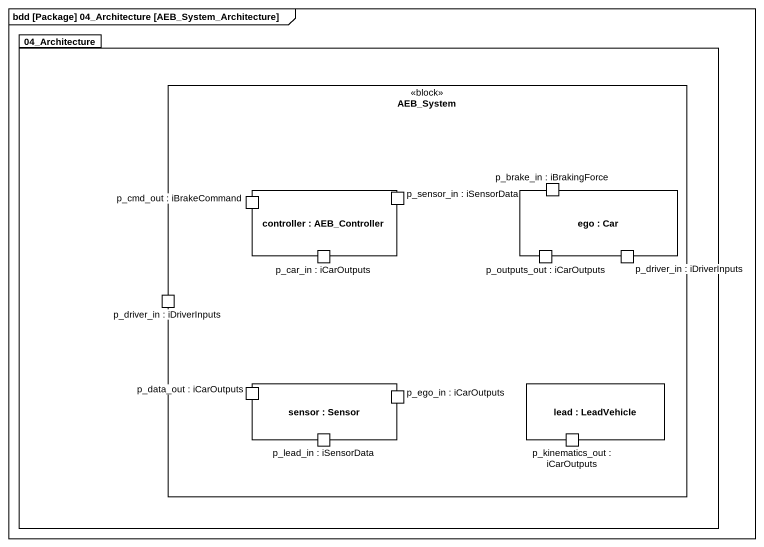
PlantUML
@startuml
mainframe bdd [Package] 04_Architecture [AEB_System_Architecture]
package "04_Architecture" as p04_Architecture {
  rectangle AEB_System <<block>> {
    rectangle "controller : AEB_Controller" as controller {
      port "p_cmd_out : iBrakeCommand" as p_cmd_out
      port "p_sensor_in : iSensorData" as p_sensor_in
      port "p_car_in : iCarOutputs" as p_car_in
    }
    rectangle "ego : Car" as ego {
      port "p_brake_in : iBrakingForce" as p_brake_in
      port "p_outputs_out : iCarOutputs" as p_outputs_out
      port "p_driver_in : iDriverInputs" as p_driver_in
    }
    port "p_driver_in : iDriverInputs" as p_driver_in_2
    rectangle "sensor : Sensor" as sensor {
      port "p_data_out : iCarOutputs" as p_data_out
      port "p_ego_in : iCarOutputs" as p_ego_in
      port "p_lead_in : iSensorData" as p_lead_in
    }
    rectangle "lead : LeadVehicle" as lead {
      port "p_kinematics_out : iCarOutputs" as p_kinematics_out
    }
  }
}
@enduml
